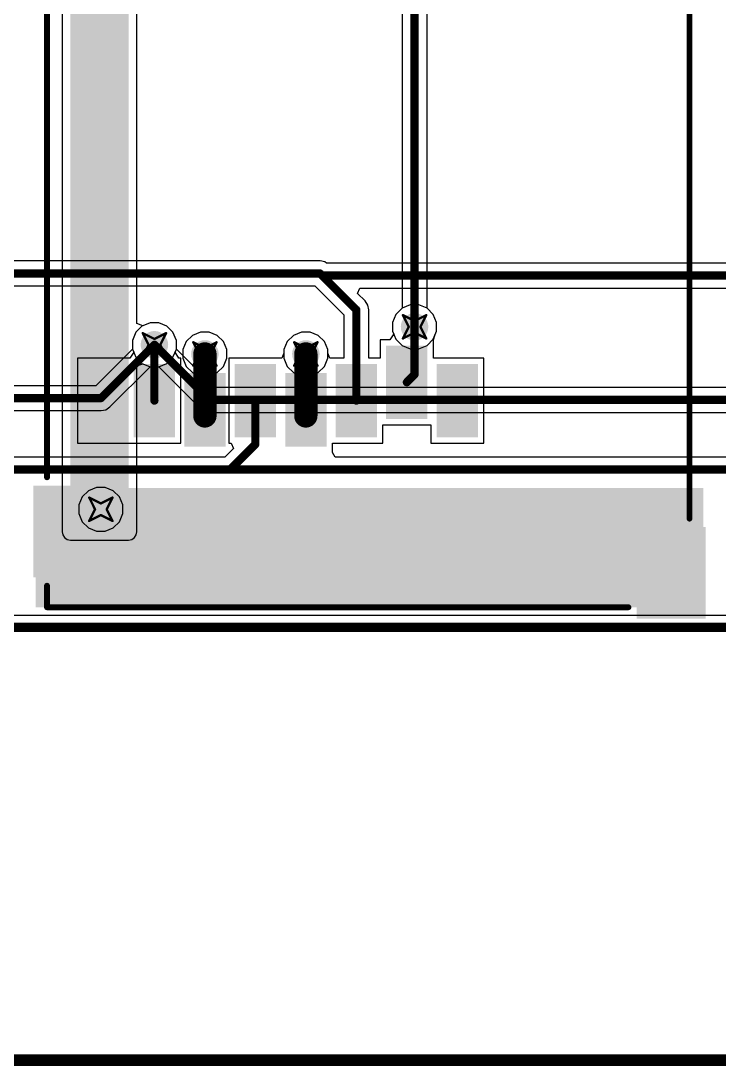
# Model space of a CAD drawing. Header units: inches. Extents: x -3 to 289, y -11 to 89.
# Drawn here: x 15.09 to 30.31, y -9.56 to 13.21 of the extents above; entities that cross this region are included whole.
import ezdxf

# ---------------------------------------------------------------- set-up
doc = ezdxf.new("R2010")
doc.units = ezdxf.units.IN
for name, color, linetype in [('Board Cutout', 216, 'Continuous'), ('Bottom Layer', 5, 'Continuous'), ('Dimension', 6, 'Continuous'), ('Drill Drawing', 1, 'Continuous'), ('Layer 1', 16, 'Continuous'), ('Layer 2', 76, 'Continuous'), ('Top Layer', 1, 'Continuous'), ('Top Overlay', 2, 'Continuous'), ('Top Paste', 8, 'Continuous'), ('Top Solder', 216, 'Continuous'), ('Via Holes', 16, 'Continuous')]:
    doc.layers.add(name, color=color, linetype=linetype)

# ---------------------------------------------------------------- blocks, each defined once
blk = doc.blocks.new('693071010811_79')
at = {"layer": 'Top Layer'}
for points in [[(-5.875, 7.725), (-4.075, 7.725), (-4.075, 6.325), (-5.875, 6.325)], [(-0.175, 7.725), (1.625, 7.725), (1.625, 6.325), (-0.175, 6.325)], [(0.415, -2.125), (1.215, -2.125), (1.215, -3.625), (0.415, -3.625)], [(-6.185, -2.525), (-5.385, -2.525), (-5.385, -4.025), (-6.185, -4.025)], [(-5.085, -2.525), (-4.285, -2.525), (-4.285, -4.025), (-5.085, -4.025)], [(-3.985, -2.725), (-3.185, -2.725), (-3.185, -4.225), (-3.985, -4.225)], [(-2.885, -2.525), (-2.085, -2.525), (-2.085, -4.025), (-2.885, -4.025)], [(-1.785, -2.725), (-0.985, -2.725), (-0.985, -4.225), (-1.785, -4.225)], [(-0.685, -2.525), (0.115, -2.525), (0.115, -4.025), (-0.685, -4.025)], [(1.515, -2.525), (2.315, -2.525), (2.315, -4.025), (1.515, -4.025)], [(-7.275, -5.175), (-5.875, -5.175), (-5.875, -7.075), (-7.275, -7.075)], [(5.875, -6.075), (7.275, -6.075), (7.275, -7.975), (5.875, -7.975)]]:
    blk.add_hatch(color=1, dxfattribs=at).paths.add_polyline_path(points)
at = {"layer": 'Top Paste'}
for points in [[(-5.875, 7.725), (-4.075, 7.725), (-4.075, 6.325), (-5.875, 6.325)], [(-0.175, 7.725), (1.625, 7.725), (1.625, 6.325), (-0.175, 6.325)], [(0.415, -2.125), (1.215, -2.125), (1.215, -3.625), (0.415, -3.625)], [(-6.185, -2.525), (-5.385, -2.525), (-5.385, -4.025), (-6.185, -4.025)], [(-5.085, -2.525), (-4.285, -2.525), (-4.285, -4.025), (-5.085, -4.025)], [(-3.985, -2.725), (-3.185, -2.725), (-3.185, -4.225), (-3.985, -4.225)], [(-2.885, -2.525), (-2.085, -2.525), (-2.085, -4.025), (-2.885, -4.025)], [(-1.785, -2.725), (-0.985, -2.725), (-0.985, -4.225), (-1.785, -4.225)], [(-0.685, -2.525), (0.115, -2.525), (0.115, -4.025), (-0.685, -4.025)], [(1.515, -2.525), (2.315, -2.525), (2.315, -4.025), (1.515, -4.025)], [(-7.275, -5.175), (-5.875, -5.175), (-5.875, -7.075), (-7.275, -7.075)], [(5.875, -6.075), (7.275, -6.075), (7.275, -7.975), (5.875, -7.975)]]:
    blk.add_hatch(color=8, dxfattribs=at).paths.add_polyline_path(points)
at = {"layer": 'Top Solder'}
for points in [[(-5.925, 7.775), (-4.025, 7.775), (-4.025, 6.275), (-5.925, 6.275)], [(-0.225, 7.775), (1.675, 7.775), (1.675, 6.275), (-0.225, 6.275)], [(0.365, -2.075), (1.265, -2.075), (1.265, -3.675), (0.365, -3.675)], [(-6.235, -2.475), (-5.335, -2.475), (-5.335, -4.075), (-6.235, -4.075)], [(-5.135, -2.475), (-4.235, -2.475), (-4.235, -4.075), (-5.135, -4.075)], [(-2.935, -2.475), (-2.035, -2.475), (-2.035, -4.075), (-2.935, -4.075)], [(-0.735, -2.475), (0.165, -2.475), (0.165, -4.075), (-0.735, -4.075)], [(1.465, -2.475), (2.365, -2.475), (2.365, -4.075), (1.465, -4.075)], [(-4.035, -2.675), (-3.135, -2.675), (-3.135, -4.275), (-4.035, -4.275)], [(-1.835, -2.675), (-0.935, -2.675), (-0.935, -4.275), (-1.835, -4.275)], [(-7.325, -5.125), (-5.825, -5.125), (-5.825, -7.125), (-7.325, -7.125)], [(5.825, -6.025), (7.325, -6.025), (7.325, -8.025), (5.825, -8.025)]]:
    blk.add_hatch(color=216, dxfattribs=at).paths.add_polyline_path(points)
at = {"layer": 'Top Overlay'}
for points in [[(-7.025, 7.175, 0.127, 0.127, 0), (-7.025, 7.425, 0.127, 0.127, 0)], [(-7.025, 7.425, 0.127, 0.127, 0), (-6.106, 7.425, 0.127, 0.127, 0)], [(-3.844, 7.425, 0.127, 0.127, 0), (-0.406, 7.425, 0.127, 0.127, 0)], [(1.855, 7.426, 0.127, 0.127, 0), (5.274, 7.426, 0.127, 0.127, 0)], [(5.274, 7.426, 0.127, 0.127, 0), (6.975, 7.426, 0.127, 0.127, 0)], [(6.975, -5.844, 0.127, 0.127, 0), (6.975, 7.426, 0.127, 0.127, 0)], [(-7.025, -4.944, 0.127, 0.127, 0), (-7.025, 7.175, 0.127, 0.127, 0)], [(-7.025, -7.775, 0.127, 0.127, 0), (-7.025, -7.306, 0.127, 0.127, 0)], [(-7.025, -7.775, 0.127, 0.127, 0), (-6.896, -7.775, 0.127, 0.127, 0)], [(-6.896, -7.775, 0.127, 0.127, 0), (5.644, -7.775, 0.127, 0.127, 0)]]:
    blk.add_lwpolyline(points, format="xyseb", dxfattribs=at)
for points in [[(-7.057, 7.425, 0.0635, 0.0635, 1), (-6.993, 7.425, 0.0635, 0.0635, 1)], [(-7.057, 7.425, 0.0635, 0.0635, 1), (-6.993, 7.425, 0.0635, 0.0635, 1)], [(-6.138, 7.425, 0.0635, 0.0635, 1), (-6.074, 7.425, 0.0635, 0.0635, 1)], [(-3.876, 7.425, 0.0635, 0.0635, 1), (-3.812, 7.425, 0.0635, 0.0635, 1)], [(-0.438, 7.425, 0.0635, 0.0635, 1), (-0.374, 7.425, 0.0635, 0.0635, 1)], [(1.824, 7.426, 0.0635, 0.0635, 1), (1.887, 7.426, 0.0635, 0.0635, 1)], [(5.242, 7.426, 0.0635, 0.0635, 1), (5.306, 7.426, 0.0635, 0.0635, 1)], [(5.242, 7.426, 0.0635, 0.0635, 1), (5.306, 7.426, 0.0635, 0.0635, 1)], [(6.943, 7.426, 0.0635, 0.0635, 1), (7.007, 7.426, 0.0635, 0.0635, 1)], [(6.943, 7.426, 0.0635, 0.0635, 1), (7.007, 7.426, 0.0635, 0.0635, 1)], [(-7.057, 7.175, 0.0635, 0.0635, 1), (-6.993, 7.175, 0.0635, 0.0635, 1)], [(-7.057, 7.175, 0.0635, 0.0635, 1), (-6.993, 7.175, 0.0635, 0.0635, 1)], [(-7.057, -4.944, 0.0635, 0.0635, 1), (-6.993, -4.944, 0.0635, 0.0635, 1)], [(6.943, -5.844, 0.0635, 0.0635, 1), (7.007, -5.844, 0.0635, 0.0635, 1)], [(-7.057, -7.306, 0.0635, 0.0635, 1), (-6.993, -7.306, 0.0635, 0.0635, 1)], [(-7.057, -7.775, 0.0635, 0.0635, 1), (-6.993, -7.775, 0.0635, 0.0635, 1)], [(-7.057, -7.775, 0.0635, 0.0635, 1), (-6.993, -7.775, 0.0635, 0.0635, 1)], [(-6.928, -7.775, 0.0635, 0.0635, 1), (-6.864, -7.775, 0.0635, 0.0635, 1)], [(-6.928, -7.775, 0.0635, 0.0635, 1), (-6.864, -7.775, 0.0635, 0.0635, 1)], [(5.612, -7.775, 0.0635, 0.0635, 1), (5.676, -7.775, 0.0635, 0.0635, 1)]]:
    blk.add_lwpolyline(points, format="xyseb", close=True, dxfattribs=at)

msp = doc.modelspace()

# ---------------------------------------------------------------- hatches: boundary and pattern name
at = {"layer": 'Bottom Layer'}
h = msp.add_hatch(color=5, dxfattribs=at)
edge = h.paths.add_edge_path()
edge.add_arc((23.67, 6.545), 0.3, 0, 360)
h = msp.add_hatch(color=5, dxfattribs=at)
edge = h.paths.add_edge_path()
edge.add_arc((18.001, 6.154), 0.3, 0, 360)
h = msp.add_hatch(color=5, dxfattribs=at)
edge = h.paths.add_edge_path()
edge.add_arc((19.101, 5.954), 0.3, 0, 360)
h = msp.add_hatch(color=5, dxfattribs=at)
edge = h.paths.add_edge_path()
edge.add_arc((21.301, 5.954), 0.3, 0, 360)
h = msp.add_hatch(color=5, dxfattribs=at)
edge = h.paths.add_edge_path()
edge.add_arc((16.834, 2.571), 0.3, 0, 360)
at = {"layer": 'Layer 1'}
h = msp.add_hatch(color=16, dxfattribs=at)
edge = h.paths.add_edge_path()
edge.add_arc((23.67, 6.545), 0.3, 0, 360)
h = msp.add_hatch(color=16, dxfattribs=at)
edge = h.paths.add_edge_path()
edge.add_arc((18.001, 6.154), 0.3, 0, 360)
h = msp.add_hatch(color=16, dxfattribs=at)
edge = h.paths.add_edge_path()
edge.add_arc((19.101, 5.954), 0.3, 0, 360)
h = msp.add_hatch(color=16, dxfattribs=at)
edge = h.paths.add_edge_path()
edge.add_arc((21.301, 5.954), 0.3, 0, 360)
h = msp.add_hatch(color=16, dxfattribs=at)
edge = h.paths.add_edge_path()
edge.add_arc((16.834, 2.571), 0.3, 0, 360)
at = {"layer": 'Layer 2'}
msp.add_hatch(color=76, dxfattribs=at).paths.add_polyline_path([(16.169, 2.083), (17.439, 2.083), (17.439, 15.638), (16.169, 15.638)])
h = msp.add_hatch(color=76, dxfattribs=at)
edge = h.paths.add_edge_path()
edge.add_arc((23.67, 6.545), 0.3, 0, 360)
h = msp.add_hatch(color=76, dxfattribs=at)
edge = h.paths.add_edge_path()
edge.add_arc((18.001, 6.154), 0.3, 0, 360)
h = msp.add_hatch(color=76, dxfattribs=at)
edge = h.paths.add_edge_path()
edge.add_arc((19.101, 5.954), 0.3, 0, 360)
h = msp.add_hatch(color=76, dxfattribs=at)
edge = h.paths.add_edge_path()
edge.add_arc((21.301, 5.954), 0.3, 0, 360)
h = msp.add_hatch(color=76, dxfattribs=at)
edge = h.paths.add_edge_path()
edge.add_arc((16.834, 2.571), 0.3, 0, 360)
at = {"layer": 'Top Layer'}
h = msp.add_hatch(color=1, dxfattribs=at)
edge = h.paths.add_edge_path()
edge.add_arc((23.67, 6.545), 0.3, 0, 360)
h = msp.add_hatch(color=1, dxfattribs=at)
edge = h.paths.add_edge_path()
edge.add_arc((18.001, 6.154), 0.3, 0, 360)
h = msp.add_hatch(color=1, dxfattribs=at)
edge = h.paths.add_edge_path()
edge.add_arc((19.101, 5.954), 0.3, 0, 360)
h = msp.add_hatch(color=1, dxfattribs=at)
edge = h.paths.add_edge_path()
edge.add_arc((21.301, 5.954), 0.3, 0, 360)
msp.add_hatch(color=1, dxfattribs=at).paths.add_polyline_path([(15.411, 0.437), (29.961, 0.437), (29.961, 3.037), (15.411, 3.037)])
h = msp.add_hatch(color=1, dxfattribs=at)
edge = h.paths.add_edge_path()
edge.add_arc((16.834, 2.571), 0.3, 0, 360)
at = {"layer": 'Via Holes'}
h = msp.add_hatch(color=7, dxfattribs=at)
edge = h.paths.add_edge_path()
edge.add_arc((23.67, 6.545), 0.15, 0, 360)
h = msp.add_hatch(color=7, dxfattribs=at)
edge = h.paths.add_edge_path()
edge.add_arc((18.001, 6.154), 0.15, 0, 360)
h = msp.add_hatch(color=7, dxfattribs=at)
edge = h.paths.add_edge_path()
edge.add_arc((19.101, 5.954), 0.15, 0, 360)
h = msp.add_hatch(color=7, dxfattribs=at)
edge = h.paths.add_edge_path()
edge.add_arc((21.301, 5.954), 0.15, 0, 360)
h = msp.add_hatch(color=7, dxfattribs=at)
edge = h.paths.add_edge_path()
edge.add_arc((16.834, 2.571), 0.15, 0, 360)

# ---------------------------------------------------------------- linework, layer by layer
at = {"layer": 'Board Cutout'}
msp.add_lwpolyline([(0.01, 0, 0.2, 0.2, 0), (60.01, 0, 0.2, 0.2, 0)], format="xyseb", dxfattribs=at)
at = {"layer": 'Bottom Layer'}
for p, q in [((23.399, 6.95), (23.265, 6.815)), ((23.575, 7.022), (23.399, 6.95)), ((23.765, 7.022), (23.575, 7.022)), ((23.941, 6.95), (23.765, 7.022)), ((24.075, 6.815), (23.941, 6.95)), ((17.906, 6.632), (17.73, 6.559)), ((18.096, 6.632), (17.906, 6.632)), ((18.272, 6.559), (18.096, 6.632)), ((23.265, 6.815), (23.192, 6.64)), ((23.192, 6.64), (23.192, 6.45)), ((24.148, 6.64), (24.075, 6.815)), ((24.148, 6.45), (24.148, 6.64)), ((17.596, 6.425), (17.523, 6.249)), ((17.73, 6.559), (17.596, 6.425)), ((18.406, 6.425), (18.272, 6.559)), ((18.479, 6.249), (18.406, 6.425)), ((19.006, 6.432), (18.83, 6.359)), ((19.196, 6.432), (19.006, 6.432)), ((19.372, 6.359), (19.196, 6.432)), ((23.192, 6.45), (23.265, 6.274)), ((24.075, 6.274), (24.148, 6.45)), ((17.523, 6.249), (17.523, 6.059)), ((18.479, 6.059), (18.479, 6.249)), ((18.696, 6.225), (18.623, 6.049)), ((18.83, 6.359), (18.696, 6.225)), ((19.506, 6.225), (19.372, 6.359)), ((19.579, 6.049), (19.506, 6.225)), ((23.265, 6.274), (23.399, 6.14)), ((23.941, 6.14), (24.075, 6.274)), ((17.523, 6.059), (17.596, 5.883)), ((18.406, 5.883), (18.479, 6.059)), ((18.623, 6.049), (18.623, 5.859)), ((19.579, 5.859), (19.579, 6.049)), ((23.399, 6.14), (23.575, 6.067)), ((23.575, 6.067), (23.765, 6.067)), ((23.765, 6.067), (23.941, 6.14)), ((17.596, 5.883), (17.73, 5.749)), ((17.73, 5.749), (17.906, 5.676)), ((18.096, 5.676), (18.272, 5.749)), ((18.272, 5.749), (18.406, 5.883)), ((18.623, 5.859), (18.696, 5.683)), ((19.506, 5.683), (19.579, 5.859)), ((17.906, 5.676), (18.096, 5.676)), ((18.696, 5.683), (18.83, 5.549)), ((18.83, 5.549), (19.006, 5.476)), ((19.006, 5.476), (19.196, 5.476)), ((19.196, 5.476), (19.372, 5.549)), ((19.372, 5.549), (19.506, 5.683)), ((16.563, 2.976), (16.429, 2.842)), ((16.739, 3.049), (16.563, 2.976)), ((16.929, 3.049), (16.739, 3.049)), ((17.105, 2.976), (16.929, 3.049)), ((17.239, 2.842), (17.105, 2.976)), ((16.429, 2.842), (16.356, 2.666)), ((17.312, 2.666), (17.239, 2.842)), ((16.356, 2.666), (16.356, 2.476)), ((17.312, 2.476), (17.312, 2.666)), ((16.356, 2.476), (16.429, 2.301)), ((16.429, 2.301), (16.563, 2.166)), ((17.105, 2.166), (17.239, 2.301)), ((17.239, 2.301), (17.312, 2.476)), ((16.563, 2.166), (16.739, 2.094)), ((16.739, 2.094), (16.929, 2.094)), ((16.929, 2.094), (17.105, 2.166)), ((60.01, 0.259), (0.269, 0.259))]:
    msp.add_line(p, q, dxfattribs=at)
at = {"layer": 'Dimension'}
msp.add_lwpolyline([(0, -9.429, 0.254, 0.254, 0), (56.354, -9.429, 0.254, 0.254, 0)], format="xyseb", dxfattribs=at)
at = {"layer": 'Drill Drawing'}
for points in [[(23.416, 6.799, 0.0508, 0.0508, 0), (23.67, 6.672, 0.0508, 0.0508, 0)], [(23.416, 6.799, 0.0508, 0.0508, 0), (23.543, 6.545, 0.0508, 0.0508, 0)], [(23.67, 6.672, 0.0508, 0.0508, 0), (23.924, 6.799, 0.0508, 0.0508, 0)], [(23.797, 6.545, 0.0508, 0.0508, 0), (23.924, 6.799, 0.0508, 0.0508, 0)], [(17.747, 6.408, 0.0508, 0.0508, 0), (18.001, 6.281, 0.0508, 0.0508, 0)], [(17.747, 6.408, 0.0508, 0.0508, 0), (17.874, 6.154, 0.0508, 0.0508, 0)], [(18.001, 6.281, 0.0508, 0.0508, 0), (18.255, 6.408, 0.0508, 0.0508, 0)], [(18.128, 6.154, 0.0508, 0.0508, 0), (18.255, 6.408, 0.0508, 0.0508, 0)], [(23.416, 6.291, 0.0508, 0.0508, 0), (23.543, 6.545, 0.0508, 0.0508, 0)], [(23.416, 6.291, 0.0508, 0.0508, 0), (23.67, 6.418, 0.0508, 0.0508, 0)], [(23.67, 6.418, 0.0508, 0.0508, 0), (23.924, 6.291, 0.0508, 0.0508, 0)], [(23.797, 6.545, 0.0508, 0.0508, 0), (23.924, 6.291, 0.0508, 0.0508, 0)], [(17.747, 5.9, 0.0508, 0.0508, 0), (17.874, 6.154, 0.0508, 0.0508, 0)], [(18.128, 6.154, 0.0508, 0.0508, 0), (18.255, 5.9, 0.0508, 0.0508, 0)], [(18.847, 6.208, 0.0508, 0.0508, 0), (19.101, 6.081, 0.0508, 0.0508, 0)], [(18.847, 6.208, 0.0508, 0.0508, 0), (18.974, 5.954, 0.0508, 0.0508, 0)], [(19.101, 6.081, 0.0508, 0.0508, 0), (19.355, 6.208, 0.0508, 0.0508, 0)], [(19.228, 5.954, 0.0508, 0.0508, 0), (19.355, 6.208, 0.0508, 0.0508, 0)], [(21.047, 6.208, 0.0508, 0.0508, 0), (21.301, 6.081, 0.0508, 0.0508, 0)], [(21.047, 6.208, 0.0508, 0.0508, 0), (21.174, 5.954, 0.0508, 0.0508, 0)], [(21.301, 6.081, 0.0508, 0.0508, 0), (21.555, 6.208, 0.0508, 0.0508, 0)], [(21.428, 5.954, 0.0508, 0.0508, 0), (21.555, 6.208, 0.0508, 0.0508, 0)], [(17.747, 5.9, 0.0508, 0.0508, 0), (18.001, 6.027, 0.0508, 0.0508, 0)], [(18.001, 6.027, 0.0508, 0.0508, 0), (18.255, 5.9, 0.0508, 0.0508, 0)], [(18.847, 5.7, 0.0508, 0.0508, 0), (18.974, 5.954, 0.0508, 0.0508, 0)], [(19.228, 5.954, 0.0508, 0.0508, 0), (19.355, 5.7, 0.0508, 0.0508, 0)], [(21.047, 5.7, 0.0508, 0.0508, 0), (21.174, 5.954, 0.0508, 0.0508, 0)], [(21.428, 5.954, 0.0508, 0.0508, 0), (21.555, 5.7, 0.0508, 0.0508, 0)], [(18.847, 5.7, 0.0508, 0.0508, 0), (19.101, 5.827, 0.0508, 0.0508, 0)], [(19.101, 5.827, 0.0508, 0.0508, 0), (19.355, 5.7, 0.0508, 0.0508, 0)], [(21.047, 5.7, 0.0508, 0.0508, 0), (21.301, 5.827, 0.0508, 0.0508, 0)], [(21.301, 5.827, 0.0508, 0.0508, 0), (21.555, 5.7, 0.0508, 0.0508, 0)], [(16.58, 2.825, 0.0508, 0.0508, 0), (16.834, 2.698, 0.0508, 0.0508, 0)], [(16.58, 2.825, 0.0508, 0.0508, 0), (16.707, 2.571, 0.0508, 0.0508, 0)], [(16.834, 2.698, 0.0508, 0.0508, 0), (17.088, 2.825, 0.0508, 0.0508, 0)], [(16.961, 2.571, 0.0508, 0.0508, 0), (17.088, 2.825, 0.0508, 0.0508, 0)], [(16.58, 2.317, 0.0508, 0.0508, 0), (16.707, 2.571, 0.0508, 0.0508, 0)], [(16.961, 2.571, 0.0508, 0.0508, 0), (17.088, 2.317, 0.0508, 0.0508, 0)], [(16.58, 2.317, 0.0508, 0.0508, 0), (16.834, 2.444, 0.0508, 0.0508, 0)], [(16.834, 2.444, 0.0508, 0.0508, 0), (17.088, 2.317, 0.0508, 0.0508, 0)]]:
    msp.add_lwpolyline(points, format="xyseb", dxfattribs=at)
for points in [[(23.403, 6.799, 0.0254, 0.0254, 1), (23.429, 6.799, 0.0254, 0.0254, 1)], [(23.403, 6.799, 0.0254, 0.0254, 1), (23.429, 6.799, 0.0254, 0.0254, 1)], [(23.657, 6.672, 0.0254, 0.0254, 1), (23.683, 6.672, 0.0254, 0.0254, 1)], [(23.657, 6.672, 0.0254, 0.0254, 1), (23.683, 6.672, 0.0254, 0.0254, 1)], [(23.911, 6.799, 0.0254, 0.0254, 1), (23.937, 6.799, 0.0254, 0.0254, 1)], [(23.911, 6.799, 0.0254, 0.0254, 1), (23.937, 6.799, 0.0254, 0.0254, 1)], [(17.734, 6.408, 0.0254, 0.0254, 1), (17.76, 6.408, 0.0254, 0.0254, 1)], [(17.734, 6.408, 0.0254, 0.0254, 1), (17.76, 6.408, 0.0254, 0.0254, 1)], [(18.242, 6.408, 0.0254, 0.0254, 1), (18.268, 6.408, 0.0254, 0.0254, 1)], [(18.242, 6.408, 0.0254, 0.0254, 1), (18.268, 6.408, 0.0254, 0.0254, 1)], [(23.53, 6.545, 0.0254, 0.0254, 1), (23.556, 6.545, 0.0254, 0.0254, 1)], [(23.53, 6.545, 0.0254, 0.0254, 1), (23.556, 6.545, 0.0254, 0.0254, 1)], [(23.657, 6.418, 0.0254, 0.0254, 1), (23.683, 6.418, 0.0254, 0.0254, 1)], [(23.657, 6.418, 0.0254, 0.0254, 1), (23.683, 6.418, 0.0254, 0.0254, 1)], [(23.784, 6.545, 0.0254, 0.0254, 1), (23.81, 6.545, 0.0254, 0.0254, 1)], [(23.784, 6.545, 0.0254, 0.0254, 1), (23.81, 6.545, 0.0254, 0.0254, 1)], [(17.861, 6.154, 0.0254, 0.0254, 1), (17.887, 6.154, 0.0254, 0.0254, 1)], [(17.861, 6.154, 0.0254, 0.0254, 1), (17.887, 6.154, 0.0254, 0.0254, 1)], [(17.988, 6.281, 0.0254, 0.0254, 1), (18.014, 6.281, 0.0254, 0.0254, 1)], [(17.988, 6.281, 0.0254, 0.0254, 1), (18.014, 6.281, 0.0254, 0.0254, 1)], [(18.115, 6.154, 0.0254, 0.0254, 1), (18.141, 6.154, 0.0254, 0.0254, 1)], [(18.115, 6.154, 0.0254, 0.0254, 1), (18.141, 6.154, 0.0254, 0.0254, 1)], [(18.834, 6.208, 0.0254, 0.0254, 1), (18.86, 6.208, 0.0254, 0.0254, 1)], [(18.834, 6.208, 0.0254, 0.0254, 1), (18.86, 6.208, 0.0254, 0.0254, 1)], [(19.342, 6.208, 0.0254, 0.0254, 1), (19.368, 6.208, 0.0254, 0.0254, 1)], [(19.342, 6.208, 0.0254, 0.0254, 1), (19.368, 6.208, 0.0254, 0.0254, 1)], [(21.034, 6.208, 0.0254, 0.0254, 1), (21.06, 6.208, 0.0254, 0.0254, 1)], [(21.034, 6.208, 0.0254, 0.0254, 1), (21.06, 6.208, 0.0254, 0.0254, 1)], [(21.542, 6.208, 0.0254, 0.0254, 1), (21.568, 6.208, 0.0254, 0.0254, 1)], [(21.542, 6.208, 0.0254, 0.0254, 1), (21.568, 6.208, 0.0254, 0.0254, 1)], [(23.403, 6.291, 0.0254, 0.0254, 1), (23.429, 6.291, 0.0254, 0.0254, 1)], [(23.403, 6.291, 0.0254, 0.0254, 1), (23.429, 6.291, 0.0254, 0.0254, 1)], [(23.911, 6.291, 0.0254, 0.0254, 1), (23.937, 6.291, 0.0254, 0.0254, 1)], [(23.911, 6.291, 0.0254, 0.0254, 1), (23.937, 6.291, 0.0254, 0.0254, 1)], [(17.734, 5.9, 0.0254, 0.0254, 1), (17.76, 5.9, 0.0254, 0.0254, 1)], [(17.734, 5.9, 0.0254, 0.0254, 1), (17.76, 5.9, 0.0254, 0.0254, 1)], [(17.988, 6.027, 0.0254, 0.0254, 1), (18.014, 6.027, 0.0254, 0.0254, 1)], [(17.988, 6.027, 0.0254, 0.0254, 1), (18.014, 6.027, 0.0254, 0.0254, 1)], [(18.242, 5.9, 0.0254, 0.0254, 1), (18.268, 5.9, 0.0254, 0.0254, 1)], [(18.242, 5.9, 0.0254, 0.0254, 1), (18.268, 5.9, 0.0254, 0.0254, 1)], [(18.961, 5.954, 0.0254, 0.0254, 1), (18.987, 5.954, 0.0254, 0.0254, 1)], [(18.961, 5.954, 0.0254, 0.0254, 1), (18.987, 5.954, 0.0254, 0.0254, 1)], [(19.088, 6.081, 0.0254, 0.0254, 1), (19.114, 6.081, 0.0254, 0.0254, 1)], [(19.088, 6.081, 0.0254, 0.0254, 1), (19.114, 6.081, 0.0254, 0.0254, 1)], [(19.215, 5.954, 0.0254, 0.0254, 1), (19.241, 5.954, 0.0254, 0.0254, 1)], [(19.215, 5.954, 0.0254, 0.0254, 1), (19.241, 5.954, 0.0254, 0.0254, 1)], [(21.161, 5.954, 0.0254, 0.0254, 1), (21.187, 5.954, 0.0254, 0.0254, 1)], [(21.161, 5.954, 0.0254, 0.0254, 1), (21.187, 5.954, 0.0254, 0.0254, 1)], [(21.288, 6.081, 0.0254, 0.0254, 1), (21.314, 6.081, 0.0254, 0.0254, 1)], [(21.288, 6.081, 0.0254, 0.0254, 1), (21.314, 6.081, 0.0254, 0.0254, 1)], [(21.415, 5.954, 0.0254, 0.0254, 1), (21.441, 5.954, 0.0254, 0.0254, 1)], [(21.415, 5.954, 0.0254, 0.0254, 1), (21.441, 5.954, 0.0254, 0.0254, 1)], [(18.834, 5.7, 0.0254, 0.0254, 1), (18.86, 5.7, 0.0254, 0.0254, 1)], [(18.834, 5.7, 0.0254, 0.0254, 1), (18.86, 5.7, 0.0254, 0.0254, 1)], [(19.088, 5.827, 0.0254, 0.0254, 1), (19.114, 5.827, 0.0254, 0.0254, 1)], [(19.088, 5.827, 0.0254, 0.0254, 1), (19.114, 5.827, 0.0254, 0.0254, 1)], [(19.342, 5.7, 0.0254, 0.0254, 1), (19.368, 5.7, 0.0254, 0.0254, 1)], [(19.342, 5.7, 0.0254, 0.0254, 1), (19.368, 5.7, 0.0254, 0.0254, 1)], [(21.034, 5.7, 0.0254, 0.0254, 1), (21.06, 5.7, 0.0254, 0.0254, 1)], [(21.034, 5.7, 0.0254, 0.0254, 1), (21.06, 5.7, 0.0254, 0.0254, 1)], [(21.288, 5.827, 0.0254, 0.0254, 1), (21.314, 5.827, 0.0254, 0.0254, 1)], [(21.288, 5.827, 0.0254, 0.0254, 1), (21.314, 5.827, 0.0254, 0.0254, 1)], [(21.542, 5.7, 0.0254, 0.0254, 1), (21.568, 5.7, 0.0254, 0.0254, 1)], [(21.542, 5.7, 0.0254, 0.0254, 1), (21.568, 5.7, 0.0254, 0.0254, 1)], [(16.567, 2.825, 0.0254, 0.0254, 1), (16.593, 2.825, 0.0254, 0.0254, 1)], [(16.567, 2.825, 0.0254, 0.0254, 1), (16.593, 2.825, 0.0254, 0.0254, 1)], [(17.075, 2.825, 0.0254, 0.0254, 1), (17.101, 2.825, 0.0254, 0.0254, 1)], [(17.075, 2.825, 0.0254, 0.0254, 1), (17.101, 2.825, 0.0254, 0.0254, 1)], [(16.694, 2.571, 0.0254, 0.0254, 1), (16.72, 2.571, 0.0254, 0.0254, 1)], [(16.694, 2.571, 0.0254, 0.0254, 1), (16.72, 2.571, 0.0254, 0.0254, 1)], [(16.821, 2.698, 0.0254, 0.0254, 1), (16.847, 2.698, 0.0254, 0.0254, 1)], [(16.821, 2.698, 0.0254, 0.0254, 1), (16.847, 2.698, 0.0254, 0.0254, 1)], [(16.948, 2.571, 0.0254, 0.0254, 1), (16.974, 2.571, 0.0254, 0.0254, 1)], [(16.948, 2.571, 0.0254, 0.0254, 1), (16.974, 2.571, 0.0254, 0.0254, 1)], [(16.567, 2.317, 0.0254, 0.0254, 1), (16.593, 2.317, 0.0254, 0.0254, 1)], [(16.567, 2.317, 0.0254, 0.0254, 1), (16.593, 2.317, 0.0254, 0.0254, 1)], [(16.821, 2.444, 0.0254, 0.0254, 1), (16.847, 2.444, 0.0254, 0.0254, 1)], [(16.821, 2.444, 0.0254, 0.0254, 1), (16.847, 2.444, 0.0254, 0.0254, 1)], [(17.075, 2.317, 0.0254, 0.0254, 1), (17.101, 2.317, 0.0254, 0.0254, 1)], [(17.075, 2.317, 0.0254, 0.0254, 1), (17.101, 2.317, 0.0254, 0.0254, 1)]]:
    msp.add_lwpolyline(points, format="xyseb", close=True, dxfattribs=at)
at = {"layer": 'Layer 1'}
for p, q in [((23.399, 6.95), (23.265, 6.815)), ((23.575, 7.022), (23.399, 6.95)), ((23.765, 7.022), (23.575, 7.022)), ((23.941, 6.95), (23.765, 7.022)), ((24.075, 6.815), (23.941, 6.95)), ((17.906, 6.632), (17.73, 6.559)), ((18.096, 6.632), (17.906, 6.632)), ((18.272, 6.559), (18.096, 6.632)), ((23.265, 6.815), (23.192, 6.64)), ((23.192, 6.64), (23.192, 6.45)), ((24.148, 6.64), (24.075, 6.815)), ((24.148, 6.45), (24.148, 6.64)), ((17.596, 6.425), (17.523, 6.249)), ((17.73, 6.559), (17.596, 6.425)), ((18.406, 6.425), (18.272, 6.559)), ((18.479, 6.249), (18.406, 6.425)), ((21.206, 6.432), (21.03, 6.359)), ((21.396, 6.432), (21.206, 6.432)), ((21.572, 6.359), (21.396, 6.432)), ((23.192, 6.45), (23.265, 6.274)), ((24.075, 6.274), (24.148, 6.45)), ((17.523, 6.249), (17.523, 6.061)), ((18.479, 6.061), (18.479, 6.249)), ((20.896, 6.225), (20.823, 6.049)), ((21.03, 6.359), (20.896, 6.225)), ((21.706, 6.225), (21.572, 6.359)), ((21.779, 6.049), (21.706, 6.225)), ((23.265, 6.274), (23.399, 6.14)), ((23.941, 6.14), (24.075, 6.274)), ((17.523, 6.061), (16.725, 5.263)), ((19.314, 5.226), (18.479, 6.061)), ((20.823, 6.049), (20.823, 5.859)), ((21.779, 5.859), (21.779, 6.049)), ((23.399, 6.14), (23.575, 6.067)), ((23.575, 6.067), (23.765, 6.067)), ((23.765, 6.067), (23.941, 6.14)), ((20.823, 5.859), (20.896, 5.683)), ((21.706, 5.683), (21.779, 5.859)), ((17.03, 4.799), (17.908, 5.676)), ((17.908, 5.676), (18.094, 5.676)), ((18.094, 5.676), (19.009, 4.762)), ((20.896, 5.683), (21.03, 5.549)), ((21.03, 5.549), (21.206, 5.476)), ((21.206, 5.476), (21.396, 5.476)), ((21.396, 5.476), (21.572, 5.549)), ((21.572, 5.549), (21.706, 5.683)), ((16.725, 5.263), (4.037, 5.263)), ((31.928, 5.226), (19.314, 5.226)), ((16.942, 4.74), (17.03, 4.799)), ((3.924, 4.719), (16.838, 4.719)), ((16.838, 4.719), (16.942, 4.74)), ((19.009, 4.762), (19.009, 4.762)), ((19.009, 4.762), (19.097, 4.703)), ((19.097, 4.703), (19.201, 4.682)), ((19.201, 4.682), (19.201, 4.682)), ((19.201, 4.682), (32.041, 4.682)), ((16.563, 2.976), (16.429, 2.842)), ((16.739, 3.049), (16.563, 2.976)), ((16.929, 3.049), (16.739, 3.049)), ((17.105, 2.976), (16.929, 3.049)), ((17.239, 2.842), (17.105, 2.976)), ((16.429, 2.842), (16.356, 2.666)), ((17.312, 2.666), (17.239, 2.842)), ((16.356, 2.666), (16.356, 2.476)), ((17.312, 2.476), (17.312, 2.666)), ((16.356, 2.476), (16.429, 2.301)), ((16.429, 2.301), (16.563, 2.166)), ((17.105, 2.166), (17.239, 2.301)), ((17.239, 2.301), (17.312, 2.476)), ((16.563, 2.166), (16.739, 2.094)), ((16.739, 2.094), (16.929, 2.094)), ((16.929, 2.094), (17.105, 2.166)), ((60.01, 0.259), (0.269, 0.259))]:
    msp.add_line(p, q, dxfattribs=at)
for points in [[(16.838, 4.991, 0.178, 0.178, 0), (18.001, 6.154, 0.178, 0.178, 0)], [(18.001, 6.154, 0.178, 0.178, 0), (19.201, 4.954, 0.178, 0.178, 0)], [(3.924, 4.991, 0.178, 0.178, 0), (16.838, 4.991, 0.178, 0.178, 0)], [(19.201, 4.954, 0.178, 0.178, 0), (32.041, 4.954, 0.178, 0.178, 0)]]:
    msp.add_lwpolyline(points, format="xyseb", dxfattribs=at)
for points in [[(17.957, 6.154, 0.0889, 0.0889, 1), (18.046, 6.154, 0.0889, 0.0889, 1)], [(17.957, 6.154, 0.0889, 0.0889, 1), (18.046, 6.154, 0.0889, 0.0889, 1)], [(16.794, 4.991, 0.0889, 0.0889, 1), (16.882, 4.991, 0.0889, 0.0889, 1)], [(16.794, 4.991, 0.0889, 0.0889, 1), (16.882, 4.991, 0.0889, 0.0889, 1)], [(19.157, 4.954, 0.0889, 0.0889, 1), (19.246, 4.954, 0.0889, 0.0889, 1)], [(19.157, 4.954, 0.0889, 0.0889, 1), (19.246, 4.954, 0.0889, 0.0889, 1)]]:
    msp.add_lwpolyline(points, format="xyseb", close=True, dxfattribs=at)
at = {"layer": 'Layer 2'}
for p, q in [((23.942, 6.948), (23.942, 19.03)), ((23.398, 16.256), (23.398, 6.948)), ((15.988, 14.779), (15.988, 2.083)), ((17.62, 6.615), (17.62, 14.598)), ((23.398, 6.948), (23.265, 6.815)), ((24.075, 6.815), (23.942, 6.948)), ((17.747, 6.566), (17.62, 6.615)), ((17.906, 6.632), (17.747, 6.566)), ((18.096, 6.632), (17.906, 6.632)), ((18.272, 6.559), (18.096, 6.632)), ((23.265, 6.815), (23.192, 6.64)), ((23.192, 6.64), (23.192, 6.45)), ((24.148, 6.64), (24.075, 6.815)), ((24.148, 6.45), (24.148, 6.64)), ((18.406, 6.425), (18.272, 6.559)), ((18.479, 6.249), (18.406, 6.425)), ((19.006, 6.432), (18.83, 6.359)), ((19.196, 6.432), (19.006, 6.432)), ((19.372, 6.359), (19.196, 6.432)), ((21.206, 6.432), (21.03, 6.359)), ((21.396, 6.432), (21.206, 6.432)), ((21.572, 6.359), (21.396, 6.432)), ((23.192, 6.45), (23.265, 6.274)), ((24.075, 6.274), (24.148, 6.45)), ((18.479, 6.059), (18.479, 6.249)), ((18.696, 6.225), (18.623, 6.049)), ((18.83, 6.359), (18.696, 6.225)), ((19.506, 6.225), (19.372, 6.359)), ((19.579, 6.049), (19.506, 6.225)), ((20.896, 6.225), (20.823, 6.049)), ((21.03, 6.359), (20.896, 6.225)), ((21.706, 6.225), (21.572, 6.359)), ((21.779, 6.049), (21.706, 6.225)), ((23.265, 6.274), (23.399, 6.14)), ((23.941, 6.14), (24.075, 6.274)), ((18.406, 5.883), (18.479, 6.059)), ((18.623, 6.049), (18.623, 5.859)), ((19.579, 5.859), (19.579, 6.049)), ((20.823, 6.049), (20.823, 5.859)), ((21.779, 5.859), (21.779, 6.049)), ((23.399, 6.14), (23.575, 6.067)), ((23.575, 6.067), (23.765, 6.067)), ((23.765, 6.067), (23.941, 6.14)), ((17.62, 5.693), (17.747, 5.742)), ((17.62, 2.083), (17.62, 5.693)), ((17.747, 5.742), (17.906, 5.676)), ((18.096, 5.676), (18.272, 5.749)), ((18.272, 5.749), (18.406, 5.883)), ((18.623, 5.859), (18.696, 5.683)), ((19.506, 5.683), (19.579, 5.859)), ((20.823, 5.859), (20.896, 5.683)), ((21.706, 5.683), (21.779, 5.859)), ((17.906, 5.676), (18.096, 5.676)), ((18.696, 5.683), (18.83, 5.549)), ((18.83, 5.549), (19.006, 5.476)), ((19.006, 5.476), (19.196, 5.476)), ((19.196, 5.476), (19.372, 5.549)), ((19.372, 5.549), (19.506, 5.683)), ((20.896, 5.683), (21.03, 5.549)), ((21.03, 5.549), (21.206, 5.476)), ((21.206, 5.476), (21.396, 5.476)), ((21.396, 5.476), (21.572, 5.549)), ((21.572, 5.549), (21.706, 5.683)), ((15.988, 2.083), (16.002, 2.013)), ((17.607, 2.013), (17.62, 2.083)), ((16.002, 2.013), (16.041, 1.955)), ((16.041, 1.955), (16.1, 1.915)), ((16.1, 1.915), (16.169, 1.902)), ((16.169, 1.902), (17.439, 1.902)), ((17.439, 1.902), (17.509, 1.915)), ((17.509, 1.915), (17.567, 1.955)), ((17.567, 1.955), (17.607, 2.013)), ((60.01, 0.259), (0.269, 0.259))]:
    msp.add_line(p, q, dxfattribs=at)
msp.add_lwpolyline([(23.67, 6.545, 0.178, 0.178, 0), (23.67, 19.433, 0.178, 0.178, 0)], format="xyseb", dxfattribs=at)
msp.add_lwpolyline([(23.626, 6.545, 0.0889, 0.0889, 1), (23.715, 6.545, 0.0889, 0.0889, 1)], format="xyseb", close=True, dxfattribs=at)
at = {"layer": 'Top Layer'}
for p, q in [((21.61, 7.979), (7.951, 7.979)), ((21.714, 7.958), (21.61, 7.979)), ((21.751, 7.933), (21.714, 7.958)), ((55.036, 7.933), (21.751, 7.933)), ((8.063, 7.435), (21.497, 7.435)), ((21.497, 7.435), (22.129, 6.803)), ((22.429, 7.272), (22.478, 7.389)), ((22.478, 7.389), (36.421, 7.389)), ((22.593, 7.108), (22.429, 7.272)), ((22.652, 7.02), (22.593, 7.108)), ((22.593, 7.108), (22.593, 7.108)), ((22.673, 6.916), (22.652, 7.02)), ((22.673, 5.865), (22.673, 6.916)), ((23.399, 6.95), (23.265, 6.815)), ((23.575, 7.022), (23.399, 6.95)), ((23.765, 7.022), (23.575, 7.022)), ((23.941, 6.95), (23.765, 7.022)), ((24.075, 6.815), (23.941, 6.95)), ((17.906, 6.632), (17.73, 6.559)), ((18.096, 6.632), (17.906, 6.632)), ((18.272, 6.559), (18.096, 6.632)), ((22.129, 6.803), (22.129, 5.865)), ((23.265, 6.815), (23.192, 6.64)), ((23.192, 6.64), (23.192, 6.45)), ((24.148, 6.64), (24.075, 6.815)), ((24.148, 6.45), (24.148, 6.64)), ((17.596, 6.425), (17.523, 6.249)), ((17.73, 6.559), (17.596, 6.425)), ((18.406, 6.425), (18.272, 6.559)), ((18.479, 6.249), (18.406, 6.425)), ((21.206, 6.432), (21.03, 6.359)), ((21.396, 6.432), (21.206, 6.432)), ((21.572, 6.359), (21.396, 6.432)), ((23.216, 6.392), (23.131, 6.265)), ((23.192, 6.45), (23.216, 6.392)), ((24.079, 6.265), (24.119, 6.379)), ((24.119, 6.379), (24.148, 6.45)), ((17.523, 6.249), (17.523, 6.059)), ((18.479, 6.059), (18.479, 6.249)), ((20.896, 6.225), (20.823, 6.049)), ((21.03, 6.359), (20.896, 6.225)), ((21.706, 6.225), (21.572, 6.359)), ((21.779, 6.049), (21.706, 6.225)), ((23.131, 6.265), (22.923, 6.265)), ((22.923, 6.265), (22.923, 5.865)), ((24.079, 5.865), (24.079, 6.265)), ((24.079, 6.265), (24.079, 6.265)), ((24.079, 6.265), (24.079, 6.265)), ((17.551, 5.992), (17.466, 5.865)), ((17.523, 6.059), (17.551, 5.992)), ((18.451, 5.992), (18.479, 6.059)), ((18.536, 5.865), (18.451, 5.992)), ((20.823, 5.973), (20.779, 5.865)), ((20.823, 6.049), (20.823, 5.973)), ((21.779, 5.973), (21.779, 6.049)), ((21.823, 5.865), (21.779, 5.973)), ((17.466, 5.865), (16.323, 5.865)), ((16.323, 5.865), (16.323, 4.009)), ((18.579, 5.865), (18.536, 5.865)), ((18.579, 4.009), (18.579, 5.865)), ((20.779, 5.865), (19.623, 5.865)), ((19.623, 5.865), (19.623, 4.009)), ((22.129, 5.865), (21.823, 5.865)), ((22.923, 5.865), (22.673, 5.865)), ((25.179, 5.865), (24.079, 5.865)), ((25.179, 4.009), (25.179, 5.865)), ((22.979, 4.009), (22.979, 4.409)), ((22.979, 4.409), (24.023, 4.409)), ((24.023, 4.409), (24.023, 4.009)), ((16.323, 4.009), (18.579, 4.009)), ((19.721, 3.892), (19.538, 3.709)), ((19.623, 4.009), (19.673, 4.009)), ((19.673, 4.009), (19.721, 3.892)), ((21.879, 3.809), (21.879, 4.009)), ((21.879, 4.009), (22.979, 4.009)), ((24.023, 4.009), (25.179, 4.009)), ((19.538, 3.709), (6.703, 3.709)), ((21.943, 3.709), (21.879, 3.809)), ((35.061, 3.709), (21.943, 3.709))]:
    msp.add_line(p, q, dxfattribs=at)
for points in [[(7.951, 7.707, 0.178, 0.178, 0), (21.61, 7.707, 0.178, 0.178, 0)], [(21.61, 7.707, 0.178, 0.178, 0), (21.655, 7.661, 0.178, 0.178, 0)], [(21.655, 7.661, 0.178, 0.178, 0), (22.401, 6.916, 0.178, 0.178, 0)], [(21.655, 7.661, 0.178, 0.178, 0), (36.534, 7.661, 0.178, 0.178, 0)], [(22.401, 4.937, 0.178, 0.178, 0), (22.401, 6.916, 0.178, 0.178, 0)], [(23.67, 5.506, 0.178, 0.178, 0), (23.67, 6.545, 0.178, 0.178, 0)], [(18.001, 4.937, 0.178, 0.178, 0), (18.001, 6.154, 0.178, 0.178, 0)], [(19.101, 4.604, 0.508, 0.508, 0), (19.101, 5.954, 0.508, 0.508, 0)], [(21.301, 4.737, 0.508, 0.508, 0), (21.301, 5.954, 0.508, 0.508, 0)], [(19.101, 4.737, 0.178, 0.178, 0), (19.101, 5.954, 0.178, 0.178, 0)], [(23.501, 5.337, 0.178, 0.178, 0), (23.67, 5.506, 0.178, 0.178, 0)], [(20.201, 3.987, 0.178, 0.178, 0), (20.201, 4.937, 0.178, 0.178, 0)], [(21.301, 4.604, 0.508, 0.508, 0), (21.301, 4.737, 0.508, 0.508, 0)], [(19.651, 3.437, 0.178, 0.178, 0), (20.201, 3.987, 0.178, 0.178, 0)], [(5.281, 3.437, 0.178, 0.178, 0), (19.651, 3.437, 0.178, 0.178, 0)], [(19.651, 3.437, 0.178, 0.178, 0), (35.173, 3.437, 0.178, 0.178, 0)]]:
    msp.add_lwpolyline(points, format="xyseb", dxfattribs=at)
for points in [[(21.565, 7.707, 0.0889, 0.0889, 1), (21.654, 7.707, 0.0889, 0.0889, 1)], [(21.565, 7.707, 0.0889, 0.0889, 1), (21.654, 7.707, 0.0889, 0.0889, 1)], [(21.611, 7.661, 0.0889, 0.0889, 1), (21.7, 7.661, 0.0889, 0.0889, 1)], [(21.611, 7.661, 0.0889, 0.0889, 1), (21.7, 7.661, 0.0889, 0.0889, 1)], [(21.611, 7.661, 0.0889, 0.0889, 1), (21.7, 7.661, 0.0889, 0.0889, 1)], [(22.357, 6.916, 0.0889, 0.0889, 1), (22.446, 6.916, 0.0889, 0.0889, 1)], [(22.357, 6.916, 0.0889, 0.0889, 1), (22.446, 6.916, 0.0889, 0.0889, 1)], [(23.626, 6.545, 0.0889, 0.0889, 1), (23.715, 6.545, 0.0889, 0.0889, 1)], [(17.957, 6.154, 0.0889, 0.0889, 1), (18.046, 6.154, 0.0889, 0.0889, 1)], [(18.974, 5.954, 0.254, 0.254, 1), (19.228, 5.954, 0.254, 0.254, 1)], [(21.174, 5.954, 0.254, 0.254, 1), (21.428, 5.954, 0.254, 0.254, 1)], [(19.057, 5.954, 0.0889, 0.0889, 1), (19.146, 5.954, 0.0889, 0.0889, 1)], [(23.626, 5.506, 0.0889, 0.0889, 1), (23.715, 5.506, 0.0889, 0.0889, 1)], [(23.626, 5.506, 0.0889, 0.0889, 1), (23.715, 5.506, 0.0889, 0.0889, 1)], [(23.457, 5.337, 0.0889, 0.0889, 1), (23.546, 5.337, 0.0889, 0.0889, 1)], [(17.957, 4.937, 0.0889, 0.0889, 1), (18.046, 4.937, 0.0889, 0.0889, 1)], [(20.157, 4.937, 0.0889, 0.0889, 1), (20.246, 4.937, 0.0889, 0.0889, 1)], [(22.357, 4.937, 0.0889, 0.0889, 1), (22.446, 4.937, 0.0889, 0.0889, 1)], [(18.974, 4.604, 0.254, 0.254, 1), (19.228, 4.604, 0.254, 0.254, 1)], [(19.057, 4.737, 0.0889, 0.0889, 1), (19.146, 4.737, 0.0889, 0.0889, 1)], [(21.174, 4.737, 0.254, 0.254, 1), (21.428, 4.737, 0.254, 0.254, 1)], [(21.174, 4.737, 0.254, 0.254, 1), (21.428, 4.737, 0.254, 0.254, 1)], [(21.174, 4.604, 0.254, 0.254, 1), (21.428, 4.604, 0.254, 0.254, 1)], [(20.157, 3.987, 0.0889, 0.0889, 1), (20.246, 3.987, 0.0889, 0.0889, 1)], [(20.157, 3.987, 0.0889, 0.0889, 1), (20.246, 3.987, 0.0889, 0.0889, 1)], [(19.606, 3.437, 0.0889, 0.0889, 1), (19.695, 3.437, 0.0889, 0.0889, 1)], [(19.606, 3.437, 0.0889, 0.0889, 1), (19.695, 3.437, 0.0889, 0.0889, 1)], [(19.606, 3.437, 0.0889, 0.0889, 1), (19.695, 3.437, 0.0889, 0.0889, 1)]]:
    msp.add_lwpolyline(points, format="xyseb", close=True, dxfattribs=at)

# ---------------------------------------------------------------- block references
msp.add_blockref('693071010811_79', (22.686, 8.212))

doc.saveas('drawing.dxf')
